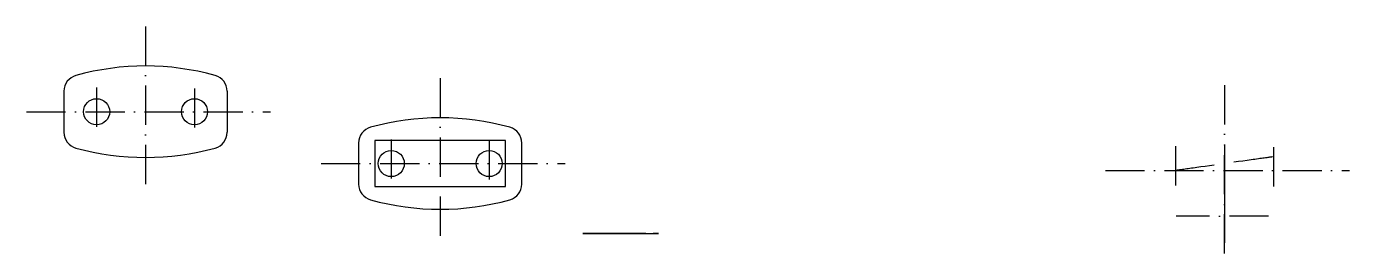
# Model space of a CAD drawing. Header units: millimetres. Extents: x 663 to 1068, y 1283 to 1352.
import ezdxf

# ---------------------------------------------------------------- set-up
doc = ezdxf.new("R2010")
doc.units = ezdxf.units.MM
doc.linetypes.add('ACAD_ISO10W100', pattern=[18, 12, -3, 0, -3])
doc.layers.add('Axis', color=80, linetype='ACAD_ISO10W100')
doc.layers.add('Gray metal', color=253, linetype='Continuous')

msp = doc.modelspace()

# ---------------------------------------------------------------- linework, layer by layer
for p, q in [((674.36, 1332.17), (674.36, 1319.59)), ((724.36, 1332.17), (724.36, 1319.59)), ((1030.06, 1307.9, -17.5), (1030.06, 1293.9, -17.5))]:
    msp.add_line(p, q)
at = {"extrusion": (0, -1, 0)}
msp.add_line((1030.06, 1307.9), (1030.06, 1307.9, -17.5), dxfattribs=at)
msp.add_lwpolyline([(768.34, 1298.92, 0.135558), (811, 1298.92, 0.337316), (814.67, 1303.74), (814.67, 1316.31, 0.337316), (811, 1321.13, 0.135558), (768.34, 1321.13, 0.337316), (764.67, 1316.31), (764.67, 1303.74, 0.337316)], format="xyb", close=True)
msp.add_lwpolyline([(809.67, 1317.03), (769.67, 1317.03), (769.67, 1303.03), (809.67, 1303.03)], close=True)
for centre in [(684.36, 1325.88), (714.36, 1325.88), (774.67, 1310.03), (804.67, 1310.03)]:
    msp.add_circle(centre, 4)
for centre, radius, start, end in [((699.36, 1259.76), 80.12, 74.5604, 105.4396), ((679.36, 1332.17), 5, 105.4396, 180), ((719.36, 1332.17), 5, 0, 74.5604), ((679.36, 1319.59), 5, 180, 254.5604), ((719.36, 1319.59), 5, 285.4396, 0), ((699.36, 1392.01), 80.12, 254.5604, 285.4396)]:
    msp.add_arc(centre, radius, start, end)
at = {"layer": 'Axis'}
for p, q in [((699.36, 1351.96), (699.36, 1302.85)), ((789.67, 1336.11), (789.67, 1286.99)), ((684.36, 1333.29), (684.36, 1318.55)), ((714.36, 1333.01), (714.36, 1319.11)), ((1030.06, 1333.98), (1030.06, 1284.87)), ((662.86, 1325.88), (737.67, 1325.88)), ((774.67, 1317.43), (774.67, 1302.69)), ((804.67, 1317.15), (804.67, 1303.26)), ((1015.06, 1315.31), (1015.06, 1300.56)), ((1045.06, 1315.02), (1045.06, 1301.13)), ((753.17, 1310.03), (827.98, 1310.03)), ((993.56, 1307.9), (1068.37, 1307.9))]:
    msp.add_line(p, q, dxfattribs=at)
at = {"layer": 'Axis', "extrusion": (0, -1, 0)}
for p, q in [((1030.06, 1282.51, -17.5), (1030.06, 1318.52, -17.5)), ((1030.06, 1282.51, -17.5), (1030.06, 1318.52, -17.5)), ((1043.55, 1293.9, -17.5), (1015.19, 1293.9, -17.5)), ((1043.55, 1293.9, -17.5), (1015.19, 1293.9, -17.5)), ((1030.06, 1293.9, -3.37), (1030.06, 1293.9, -32.48)), ((1030.06, 1293.9, -3.37), (1030.06, 1293.9, -32.48))]:
    msp.add_line(p, q, dxfattribs=at)
at = {"layer": 'Axis', "extrusion": (0.139173, -0.990268, -6.18053e-17)}
msp.add_line((1015.06, 1307.9, -4), (1015.06, 1307.9, 45.29), dxfattribs=at)
at = {"layer": 'Axis', "extrusion": (0.139173, -0.990268, -6.18053e-17), "elevation": -1153.9}
msp.add_lwpolyline([(1187.21, -4), (1187.21, 21, -1), (1217.21, 21), (1217.21, 11)], format="xyb", dxfattribs=at)
at = {"layer": 'Gray metal', "extrusion": (0, -1, 0)}
for p, q in [((833.35, 1288.59, -16.99), (843.77, 1288.59, -16.99)), ((834.32, 1288.59, -12.09), (833.35, 1288.59, -16.99)), ((843.95, 1288.59, -16.06), (834.32, 1288.59, -12.09)), ((839.73, 1288.59, -17.82), (835.92, 1288.59, -18.32)), ((840.4, 1288.59, -13.99), (836.99, 1288.59, -12.23)), ((846.48, 1288.59, -23.48), (846.66, 1288.59, -27.33)), ((846.5, 1288.59, -19.38), (847.87, 1288.59, -29.7)), ((852.59, 1288.59, -5.87), (847.39, 1288.59, -14.89)), ((852.6, 1288.59, -28.09), (847.39, 1288.59, -19.08)), ((852.6, 1288.59, -28.09), (847.87, 1288.59, -29.7)), ((848.1, 1288.59, -15.51), (856.35, 1288.59, -9.16)), ((848.68, 1288.59, -10.98), (850.16, 1288.59, -7.43)), ((850.13, 1288.59, -22.15), (852.47, 1288.59, -25.21)), ((851.66, 1288.59, -13.48), (854.9, 1288.59, -11.4)), ((852.59, 1288.59, -5.87), (856.35, 1288.59, -9.16))]:
    msp.add_line(p, q, dxfattribs=at)
for centre, radius, start, end in [((846.18, -16.99, -1288.59), 10.35, 187.3902, 272.6426), ((846.18, -16.99, -1288.59), 10.35, 67.3902, 152.6426), ((846.18, -16.99, -1288.59), 6.51, 187.3902, 272.6426), ((846.18, -16.99, -1288.59), 6.51, 67.3902, 152.6426), ((843.77, -16.51, -1288.59), 0.48, 270.0335, 67.5541), ((846.98, -19.32, -1288.59), 0.48, 30.0335, 187.5541), ((847.8, -15.13, -1288.59), 0.48, 150.0335, 307.5541), ((846.18, -16.99, -1288.59), 6.51, 307.3902, 32.6426), ((846.18, -16.99, -1288.59), 10.35, 307.3902, 32.6426)]:
    msp.add_arc(centre, radius, start, end, dxfattribs=at)

doc.saveas('drawing.dxf')
